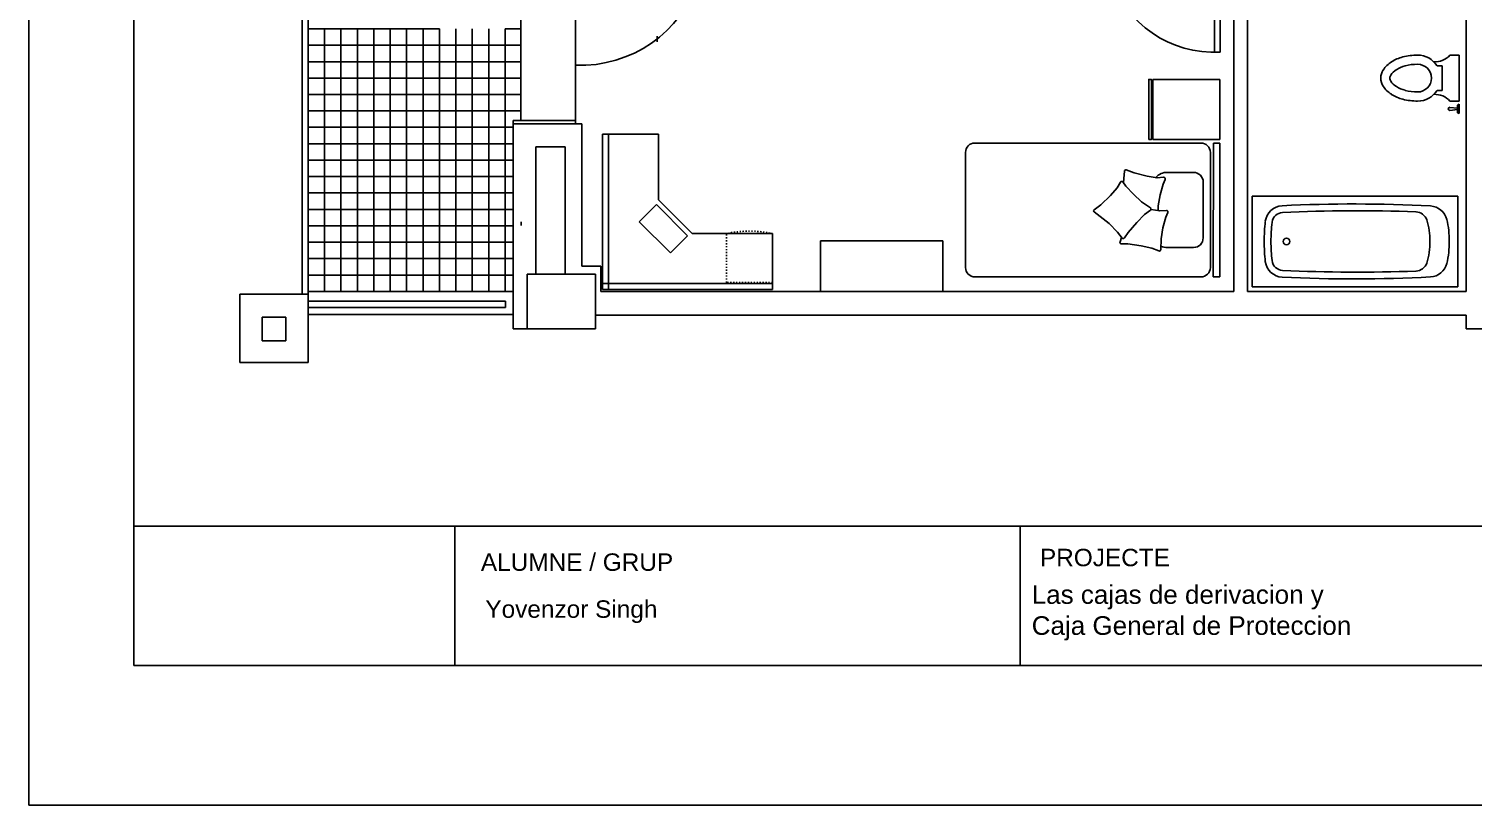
# Model space of a CAD drawing. Header units: millimetres. Extents: x 2377 to 4712, y -254 to 3188.
# Drawn here: x 2847.1 to 3054, y 947.8 to 1059 of the extents above; entities that cross this region are included whole.
import ezdxf

# ---------------------------------------------------------------- set-up
doc = ezdxf.new("R2010")
doc.units = ezdxf.units.MM
doc.linetypes.add('ACAD_ISO03W100', pattern=[30, 12, -18])
doc.layers.add('Mobiliario', color=254, linetype='Continuous')
doc.styles.get("Standard").update_dxf_attribs({"font": 'arial.ttf'})

# ---------------------------------------------------------------- blocks, each defined once
blk = doc.blocks.new('*U7')
for p, q in [((-976, 0), (-976, -500)), ((-526, 0), (-976, 0)), ((-526, 0), (-526, -500)), ((500, 0), (-500, 0)), ((-500, -48), (-500, 0)), ((500, -49), (-500, -48)), ((-430, -71), (430, -71)), ((500, -49), (500, 0)), ((-500, -1830), (-500, -141)), ((-280, -392), (-280, -196)), ((-209, -125), (209, -125)), ((280, -196), (280, -392)), ((500, -141), (500, -1830)), ((-526, -500), (-976, -500)), ((430, -1900), (-430, -1900))]:
    blk.add_line(p, q)
for points in [[(5, -461), (-31, -460), (-113, -445), (-193, -423), (-229, -409, 0.550421), (-244, -420), (-240, -469), (-253, -543), (-277, -641), (-299, -699, 0.502905), (-290, -713), (-236, -717), (-204, -721)], [(205, -734), (238, -746, 0.517444), (252, -737), (253, -687), (267, -589), (285, -508), (306, -456, 0.51806), (296, -442), (216, -439), (134, -425), (54, -403), (18, -389, 0.550421), (3, -399), (7, -449), (-4, -514)]]:
    blk.add_lwpolyline(points, format="xyb")
blk.add_lwpolyline([(-526, -531), (-526, -511), (-976, -511), (-976, -531)], close=True)
blk.add_lwpolyline([(-109, -817), (-39, -889), (-2, -939, 0.502905), (15, -939), (48, -895), (101, -828), (165, -764), (210, -730, 0.517444), (209, -713), (168, -685), (93, -621), (34, -562), (1, -518, 0.51806), (-16, -518), (-61, -585), (-117, -646), (-178, -702), (-210, -725, 0.550421), (-208, -743), (-165, -766)], format="xyb", close=True)
for centre, radius, start, end in [((-430, -141), 70, 90, 180), ((430, -141), 70, 0, 90), ((-209, -196), 71.3, 89.9964, 180), ((209, -196), 71.3, 0, 90), ((-175, -396), 106, 177.773, 230.9652), ((175, -396), 106, 334.5655, 2.227), ((-430, -1830), 70, 180, 270), ((430, -1830), 70, 270, 0)]:
    blk.add_arc(centre, radius, start, end)
blk = doc.blocks.new('bn34-3')
at = {"linetype": 'ByBlock'}
for p, q in [((-0.176, 0), (-0.176, -0.071)), ((-0.176, 0), (0.176, 0)), ((0.176, -0.071), (0.176, 0)), ((0.2, 0), (0.271, 0)), ((0.2, 0), (0.206, -0.012)), ((0.265, -0.012), (0.271, 0)), ((0.206, -0.012), (0.265, -0.012)), ((0.224, -0.071), (0.229, -0.012)), ((0.241, -0.012), (0.247, -0.071)), ((-0.094, -0.129), (-0.094, -0.168)), ((0.094, -0.129), (-0.094, -0.129)), ((0.094, -0.129), (0.094, -0.168))]:
    blk.add_line(p, q, dxfattribs=at)
for centre, radius, start, end in [((-0.284, -0.188), 0.16, 358.3378, 47.4896), ((0.284, -0.188), 0.16, 132.5104, 181.6622), ((0.235, -0.071), 0.0118, 180, 0), ((0, -0.318), 0.176, 122.231, 180), ((0, -0.318), 0.106, 0, 180), ((0, -0.318), 0.176, 0, 57.769), ((0.274, -0.318), 0.45, 180, 194.5143), ((0.274, -0.318), 0.38, 180, 194.5142), ((-0.274, -0.318), 0.38, 345.4858, 360), ((-0.274, -0.318), 0.45, 345.4857, 360), ((0.139, -0.353), 0.311, 194.5143, 212.0054), ((0.139, -0.353), 0.24, 194.5143, 212.0054), ((-0.139, -0.353), 0.24, 327.9946, 345.4857), ((-0.139, -0.353), 0.311, 327.9946, 345.4857), ((0.054, -0.406), 0.21, 212.0054, 236.4659), ((0.054, -0.406), 0.14, 212.0054, 236.4659), ((0, -0.487), 0.0428, 236.466, 270), ((0, -0.487), 0.0428, 270, 303.534), ((-0.054, -0.406), 0.14, 303.5341, 327.9946), ((-0.054, -0.406), 0.21, 303.5341, 327.9946), ((0, -0.487), 0.113, 236.4659, 270), ((0, -0.487), 0.113, 270, 303.5341)]:
    blk.add_arc(centre, radius, start, end, dxfattribs=at)
blk = doc.blocks.new('A$C57724086')
at = {"layer": 'Mobiliario'}
for p, q in [((0, 0), (0, 1.7)), ((0, 1.7), (0.75, 1.7)), ((0.75, 1.7), (0.75, 0)), ((0.75, 0), (0, 0))]:
    blk.add_line(p, q, dxfattribs=at)
blk.add_circle((0.375, 1.415), 0.0275, dxfattribs=at)
for centre, radius, start, end in [((0.229, 1.442), 0.15, 97.8246, 176.2997), ((0.375, 0.114), 1.486, 89.9988, 96.4162), ((0.375, 0.114), 1.486, 83.5838, 90.0012), ((0.521, 1.442), 0.15, 3.7003, 82.1754), ((12.322, 0.854), 12.257, 177.2038, 182.9431), ((13.215, 0.833), 13.094, 177.3056, 182.1342), ((0.229, 1.442), 0.094, 97.8246, 176.2997), ((0.375, 0.111), 1.433, 89.9987, 96.3484), ((0.375, 0.111), 1.433, 83.6516, 90.0013), ((0.521, 1.442), 0.094, 3.7003, 82.1754), ((-12.465, 0.833), 13.094, 357.8658, 2.6944), ((-11.572, 0.854), 12.257, 357.0569, 2.7962), ((0.23, 0.35), 0.1, 182.9309, 250.2221), ((0.375, 0.858), 0.628, 253.4701, 270.0186), ((0.375, 0.858), 0.628, 269.9814, 286.5299), ((0.52, 0.35), 0.1, 289.7779, 357.0691), ((0.231, 0.235), 0.15, 183.8947, 255.3014), ((0.519, 0.235), 0.15, 284.6986, 356.1053), ((0.375, 0.924), 0.854, 257.6931, 270.0076), ((0.375, 0.924), 0.854, 269.9924, 282.3069)]:
    blk.add_arc(centre, radius, start, end, dxfattribs=at)
blk = doc.blocks.new('ESCRITORIO')
for p, q in [((3846.323, 14796.154), (3846.263, 14796.154)), ((3846.263, 14796.154), (3846.263, 14796.094)), ((3847.238, 14796.154), (3846.323, 14796.154)), ((3846.323, 14796.154), (3846.323, 14796.094)), ((3846.323, 14796.094), (3846.323, 14796.154)), ((3847.848, 14796.154), (3847.238, 14796.154)), ((3847.848, 14796.094), (3847.848, 14796.154)), ((3846.263, 14795.179), (3846.263, 14796.094)), ((3846.263, 14796.094), (3846.323, 14796.094)), ((3846.263, 14796.094), (3846.323, 14796.094)), ((3846.323, 14796.094), (3847.238, 14796.094)), ((3846.323, 14796.094), (3846.323, 14795.179)), ((3847.238, 14796.094), (3846.323, 14796.094)), ((3846.323, 14796.094), (3846.323, 14795.179)), ((3847.238, 14796.094), (3847.848, 14796.094)), ((3847.238, 14796.094), (3847.848, 14796.094)), ((3847.848, 14796.094), (3847.848, 14795.584)), ((3846.953, 14795.781), (3846.635, 14795.462)), ((3847.13, 14795.604), (3846.953, 14795.781)), ((3846.811, 14795.286), (3847.13, 14795.604)), ((3846.833, 14795.239), (3847.178, 14795.584)), ((3847.178, 14795.584), (3847.238, 14795.584)), ((3847.848, 14795.584), (3847.238, 14795.584)), ((3846.635, 14795.462), (3846.811, 14795.286)), ((3846.833, 14795.179), (3846.833, 14795.239)), ((3846.263, 14795.179), (3846.263, 14794.419)), ((3846.323, 14795.179), (3846.323, 14794.419)), ((3846.323, 14794.419), (3846.323, 14795.179)), ((3846.833, 14794.419), (3846.833, 14795.179)), ((3846.263, 14794.419), (3846.323, 14794.419)), ((3846.323, 14794.419), (3846.833, 14794.419))]:
    blk.add_line(p, q)
at = {"linetype": 'ACAD_ISO03W100', "ltscale": 0.001}
for p, q in [((3846.333, 14794.419), (3846.333, 14794.889)), ((3846.333, 14794.889), (3846.833, 14794.889)), ((3846.833, 14794.889), (3846.833, 14794.419)), ((3846.833, 14794.444), (3846.833, 14794.864)), ((3846.833, 14794.864), (3846.838, 14794.864)), ((3846.833, 14794.419), (3846.333, 14794.419)), ((3846.838, 14794.444), (3846.833, 14794.444))]:
    blk.add_line(p, q, dxfattribs=at)
blk.add_arc((3845.741, 14794.654), 1.117, 349.1637, 10.8363, dxfattribs=at)

msp = doc.modelspace()

# ---------------------------------------------------------------- linework, layer by layer
at = {"transparency": 33554687}
for p, q in [((2847.11, 1244.79), (2847.11, 947.79)), ((2862.16, 967.79), (2862.16, 1229.79)), ((2887.12, 1021.03), (2887.12, 1183.69)), ((2886.26, 1021.03), (2886.26, 1160.17)), ((2887.12, 1021.03), (2887.12, 1160.17)), ((2917.61, 1091.97), (2917.61, 1045.91)), ((2925.44, 1091.05), (2925.44, 1045.46)), ((3053.05, 1021.42), (3053.05, 1078.25)), ((3021.7, 1070.41), (3021.7, 1021.42)), ((3021.7, 1070.41), (3021.7, 1021.42)), ((3019.74, 1021.42), (3019.74, 1066.49)), ((2887.12, 1059.05), (2889.47, 1059.05)), ((2889.47, 1059.05), (2889.47, 1056.7)), ((2889.47, 1059.05), (2891.82, 1059.05)), ((2891.82, 1059.05), (2891.82, 1056.7)), ((2891.82, 1059.05), (2894.18, 1059.05)), ((2894.18, 1059.05), (2894.18, 1056.7)), ((2894.18, 1059.05), (2896.53, 1059.05)), ((2896.53, 1059.05), (2896.53, 1056.7)), ((2896.53, 1059.05), (2898.88, 1059.05)), ((2898.88, 1059.05), (2898.88, 1056.7)), ((2898.88, 1059.05), (2901.23, 1059.05)), ((2901.23, 1059.05), (2901.23, 1056.7)), ((2901.23, 1059.05), (2903.58, 1059.05)), ((2903.58, 1059.05), (2903.58, 1056.7)), ((2903.58, 1059.05), (2905.93, 1059.05)), ((2905.93, 1059.05), (2905.93, 1056.7)), ((2908.29, 1059.05), (2908.29, 1056.7)), ((2910.64, 1059.05), (2910.64, 1056.7)), ((2912.99, 1059.05), (2912.99, 1056.7)), ((2915.34, 1059.05), (2915.34, 1056.7)), ((2917.62, 1059.05), (2915.34, 1059.05)), ((2889.47, 1056.7), (2887.12, 1056.7)), ((2891.82, 1056.7), (2889.47, 1056.7)), ((2889.47, 1056.7), (2889.47, 1054.34)), ((2889.47, 1056.7), (2891.82, 1056.7)), ((2894.18, 1056.7), (2891.82, 1056.7)), ((2891.82, 1056.7), (2891.82, 1054.34)), ((2891.82, 1056.7), (2894.18, 1056.7)), ((2896.53, 1056.7), (2894.18, 1056.7)), ((2894.18, 1056.7), (2894.18, 1054.34)), ((2894.18, 1056.7), (2896.53, 1056.7)), ((2898.88, 1056.7), (2896.53, 1056.7)), ((2896.53, 1056.7), (2896.53, 1054.34)), ((2896.53, 1056.7), (2898.88, 1056.7)), ((2901.23, 1056.7), (2898.88, 1056.7)), ((2898.88, 1056.7), (2898.88, 1054.34)), ((2898.88, 1056.7), (2901.23, 1056.7)), ((2903.58, 1056.7), (2901.23, 1056.7)), ((2901.23, 1056.7), (2901.23, 1054.34)), ((2901.23, 1056.7), (2903.58, 1056.7)), ((2905.93, 1056.7), (2903.58, 1056.7)), ((2903.58, 1056.7), (2903.58, 1054.34)), ((2903.58, 1056.7), (2905.93, 1056.7)), ((2908.29, 1056.7), (2905.93, 1056.7)), ((2905.93, 1056.7), (2905.93, 1054.34)), ((2910.64, 1056.7), (2908.29, 1056.7)), ((2908.29, 1056.7), (2908.29, 1054.34)), ((2912.99, 1056.7), (2910.64, 1056.7)), ((2910.64, 1056.7), (2910.64, 1054.34)), ((2915.34, 1056.7), (2912.99, 1056.7)), ((2912.99, 1056.7), (2912.99, 1054.34)), ((2915.34, 1056.7), (2915.34, 1054.34)), ((2917.62, 1056.7), (2915.34, 1056.7)), ((2887.12, 1054.34), (2887.42, 1054.34)), ((2889.47, 1054.34), (2887.12, 1054.34)), ((2891.82, 1054.34), (2889.47, 1054.34)), ((2889.47, 1054.34), (2889.47, 1051.99)), ((2889.47, 1054.34), (2891.82, 1054.34)), ((2894.18, 1054.34), (2891.82, 1054.34)), ((2891.82, 1054.34), (2891.82, 1051.99)), ((2891.82, 1054.34), (2894.18, 1054.34)), ((2896.53, 1054.34), (2894.18, 1054.34)), ((2894.18, 1054.34), (2894.18, 1051.99)), ((2894.18, 1054.34), (2896.53, 1054.34)), ((2898.88, 1054.34), (2896.53, 1054.34)), ((2896.53, 1054.34), (2896.53, 1051.99)), ((2896.53, 1054.34), (2898.88, 1054.34)), ((2901.23, 1054.34), (2898.88, 1054.34)), ((2898.88, 1054.34), (2898.88, 1051.99)), ((2898.88, 1054.34), (2901.23, 1054.34)), ((2903.58, 1054.34), (2901.23, 1054.34)), ((2901.23, 1054.34), (2901.23, 1051.99)), ((2901.23, 1054.34), (2903.58, 1054.34)), ((2905.93, 1054.34), (2903.58, 1054.34)), ((2903.58, 1054.34), (2903.58, 1051.99)), ((2903.58, 1054.34), (2905.93, 1054.34)), ((2908.29, 1054.34), (2905.93, 1054.34)), ((2905.93, 1054.34), (2905.93, 1051.99)), ((2910.64, 1054.34), (2908.29, 1054.34)), ((2908.29, 1054.34), (2908.29, 1051.99)), ((2912.99, 1054.34), (2910.64, 1054.34)), ((2910.64, 1054.34), (2910.64, 1051.99)), ((2915.34, 1054.34), (2912.99, 1054.34)), ((2912.99, 1054.34), (2912.99, 1051.99)), ((2915.34, 1054.34), (2915.34, 1051.99)), ((2917.62, 1054.34), (2915.34, 1054.34)), ((2889.47, 1051.99), (2887.12, 1051.99)), ((2891.82, 1051.99), (2889.47, 1051.99)), ((2889.47, 1051.99), (2889.47, 1049.64)), ((2889.47, 1051.99), (2891.82, 1051.99)), ((2894.18, 1051.99), (2891.82, 1051.99)), ((2891.82, 1051.99), (2891.82, 1049.64)), ((2891.82, 1051.99), (2894.18, 1051.99)), ((2896.53, 1051.99), (2894.18, 1051.99)), ((2894.18, 1051.99), (2894.18, 1049.64)), ((2894.18, 1051.99), (2896.53, 1051.99)), ((2898.88, 1051.99), (2896.53, 1051.99)), ((2896.53, 1051.99), (2896.53, 1049.64)), ((2896.53, 1051.99), (2898.88, 1051.99)), ((2901.23, 1051.99), (2898.88, 1051.99)), ((2898.88, 1051.99), (2898.88, 1049.64)), ((2898.88, 1051.99), (2901.23, 1051.99)), ((2903.58, 1051.99), (2901.23, 1051.99)), ((2901.23, 1051.99), (2901.23, 1049.64)), ((2901.23, 1051.99), (2903.58, 1051.99)), ((2905.93, 1051.99), (2903.58, 1051.99)), ((2903.58, 1051.99), (2903.58, 1049.64)), ((2903.58, 1051.99), (2905.93, 1051.99)), ((2908.29, 1051.99), (2905.93, 1051.99)), ((2905.93, 1051.99), (2905.93, 1049.64)), ((2910.64, 1051.99), (2908.29, 1051.99)), ((2908.29, 1051.99), (2908.29, 1049.64)), ((2912.99, 1051.99), (2910.64, 1051.99)), ((2910.64, 1051.99), (2910.64, 1049.64)), ((2915.34, 1051.99), (2912.99, 1051.99)), ((2912.99, 1051.99), (2912.99, 1049.64)), ((2915.34, 1051.99), (2915.34, 1049.64)), ((2917.62, 1051.99), (2915.34, 1051.99)), ((2889.47, 1049.64), (2887.12, 1049.64)), ((2887.12, 1049.64), (2889.47, 1049.64)), ((2891.82, 1049.64), (2889.47, 1049.64)), ((2889.47, 1049.64), (2889.47, 1047.29)), ((2889.47, 1049.64), (2891.82, 1049.64)), ((2894.18, 1049.64), (2891.82, 1049.64)), ((2891.82, 1049.64), (2891.82, 1047.29)), ((2891.82, 1049.64), (2894.18, 1049.64)), ((2896.53, 1049.64), (2894.18, 1049.64)), ((2894.18, 1049.64), (2894.18, 1047.29)), ((2894.18, 1049.64), (2896.53, 1049.64)), ((2898.88, 1049.64), (2896.53, 1049.64)), ((2896.53, 1049.64), (2896.53, 1047.29)), ((2896.53, 1049.64), (2898.88, 1049.64)), ((2901.23, 1049.64), (2898.88, 1049.64)), ((2898.88, 1049.64), (2898.88, 1047.29)), ((2898.88, 1049.64), (2901.23, 1049.64)), ((2903.58, 1049.64), (2901.23, 1049.64)), ((2901.23, 1049.64), (2901.23, 1047.29)), ((2901.23, 1049.64), (2903.58, 1049.64)), ((2905.93, 1049.64), (2903.58, 1049.64)), ((2903.58, 1049.64), (2903.58, 1047.29)), ((2903.58, 1049.64), (2905.93, 1049.64)), ((2908.29, 1049.64), (2905.93, 1049.64)), ((2905.93, 1049.64), (2905.93, 1047.29)), ((2910.64, 1049.64), (2908.29, 1049.64)), ((2908.29, 1049.64), (2908.29, 1047.29)), ((2912.99, 1049.64), (2910.64, 1049.64)), ((2910.64, 1049.64), (2910.64, 1047.29)), ((2915.34, 1049.64), (2912.99, 1049.64)), ((2912.99, 1049.64), (2912.99, 1047.29)), ((2915.34, 1049.64), (2915.34, 1047.29)), ((2917.62, 1049.64), (2915.34, 1049.64)), ((2925.44, 1049.64), (2925.44, 1049.64)), ((2889.47, 1047.29), (2887.12, 1047.29)), ((2891.82, 1047.29), (2889.47, 1047.29)), ((2889.47, 1047.29), (2889.47, 1044.94)), ((2889.47, 1047.29), (2891.82, 1047.29)), ((2894.18, 1047.29), (2891.82, 1047.29)), ((2891.82, 1047.29), (2891.82, 1044.94)), ((2891.82, 1047.29), (2894.18, 1047.29)), ((2896.53, 1047.29), (2894.18, 1047.29)), ((2894.18, 1047.29), (2894.18, 1044.94)), ((2894.18, 1047.29), (2896.53, 1047.29)), ((2898.88, 1047.29), (2896.53, 1047.29)), ((2896.53, 1047.29), (2896.53, 1044.94)), ((2896.53, 1047.29), (2898.88, 1047.29)), ((2901.23, 1047.29), (2898.88, 1047.29)), ((2898.88, 1047.29), (2898.88, 1044.94)), ((2898.88, 1047.29), (2901.23, 1047.29)), ((2903.58, 1047.29), (2901.23, 1047.29)), ((2901.23, 1047.29), (2901.23, 1044.94)), ((2901.23, 1047.29), (2903.58, 1047.29)), ((2905.93, 1047.29), (2903.58, 1047.29)), ((2903.58, 1047.29), (2903.58, 1044.94)), ((2903.58, 1047.29), (2905.93, 1047.29)), ((2908.29, 1047.29), (2905.93, 1047.29)), ((2905.93, 1047.29), (2905.93, 1044.94)), ((2910.64, 1047.29), (2908.29, 1047.29)), ((2908.29, 1047.29), (2908.29, 1044.94)), ((2912.99, 1047.29), (2910.64, 1047.29)), ((2910.64, 1047.29), (2910.64, 1044.94)), ((2915.34, 1047.29), (2912.99, 1047.29)), ((2912.99, 1047.29), (2912.99, 1044.94)), ((2915.34, 1047.29), (2915.34, 1044.94)), ((2917.62, 1047.29), (2915.34, 1047.29)), ((2916.52, 1045.91), (2925.44, 1045.91)), ((2916.52, 1045.91), (2916.52, 1045.46)), ((2916.52, 1016.07), (2916.52, 1045.46)), ((2916.52, 1045.46), (2926.32, 1045.46)), ((2916.52, 1045.46), (2926.32, 1045.46)), ((2926.32, 1045.46), (2926.32, 1025.04)), ((2887.12, 1044.94), (2887.42, 1044.94)), ((2889.47, 1044.94), (2887.12, 1044.94)), ((2891.82, 1044.94), (2889.47, 1044.94)), ((2889.47, 1044.94), (2889.47, 1042.59)), ((2889.47, 1044.94), (2891.82, 1044.94)), ((2894.18, 1044.94), (2891.82, 1044.94)), ((2891.82, 1044.94), (2891.82, 1042.59)), ((2891.82, 1044.94), (2894.18, 1044.94)), ((2896.53, 1044.94), (2894.18, 1044.94)), ((2894.18, 1044.94), (2894.18, 1042.59)), ((2894.18, 1044.94), (2896.53, 1044.94)), ((2898.88, 1044.94), (2896.53, 1044.94)), ((2896.53, 1044.94), (2896.53, 1042.59)), ((2896.53, 1044.94), (2898.88, 1044.94)), ((2901.23, 1044.94), (2898.88, 1044.94)), ((2898.88, 1044.94), (2898.88, 1042.59)), ((2898.88, 1044.94), (2901.23, 1044.94)), ((2903.58, 1044.94), (2901.23, 1044.94)), ((2901.23, 1044.94), (2901.23, 1042.59)), ((2901.23, 1044.94), (2903.58, 1044.94)), ((2905.93, 1044.94), (2903.58, 1044.94)), ((2903.58, 1044.94), (2903.58, 1042.59)), ((2903.58, 1044.94), (2905.93, 1044.94)), ((2908.29, 1044.94), (2905.93, 1044.94)), ((2905.93, 1044.94), (2905.93, 1042.59)), ((2910.64, 1044.94), (2908.29, 1044.94)), ((2908.29, 1044.94), (2908.29, 1042.59)), ((2912.99, 1044.94), (2910.64, 1044.94)), ((2910.64, 1044.94), (2910.64, 1042.59)), ((2915.34, 1044.94), (2912.99, 1044.94)), ((2912.99, 1044.94), (2912.99, 1042.59)), ((2916.52, 1044.94), (2915.34, 1044.94)), ((2915.34, 1044.94), (2915.34, 1042.59)), ((2889.47, 1042.59), (2887.12, 1042.59)), ((2891.82, 1042.59), (2889.47, 1042.59)), ((2889.47, 1042.59), (2889.47, 1040.23)), ((2889.47, 1042.59), (2891.82, 1042.59)), ((2894.18, 1042.59), (2891.82, 1042.59)), ((2891.82, 1042.59), (2891.82, 1040.23)), ((2891.82, 1042.59), (2894.18, 1042.59)), ((2896.53, 1042.59), (2894.18, 1042.59)), ((2894.18, 1042.59), (2894.18, 1040.23)), ((2894.18, 1042.59), (2896.53, 1042.59)), ((2898.88, 1042.59), (2896.53, 1042.59)), ((2896.53, 1042.59), (2896.53, 1040.23)), ((2896.53, 1042.59), (2898.88, 1042.59)), ((2901.23, 1042.59), (2898.88, 1042.59)), ((2898.88, 1042.59), (2898.88, 1040.23)), ((2898.88, 1042.59), (2901.23, 1042.59)), ((2903.58, 1042.59), (2901.23, 1042.59)), ((2901.23, 1042.59), (2901.23, 1040.23)), ((2901.23, 1042.59), (2903.58, 1042.59)), ((2905.93, 1042.59), (2903.58, 1042.59)), ((2903.58, 1042.59), (2903.58, 1040.23)), ((2903.58, 1042.59), (2905.93, 1042.59)), ((2908.29, 1042.59), (2905.93, 1042.59)), ((2905.93, 1042.59), (2905.93, 1040.23)), ((2910.64, 1042.59), (2908.29, 1042.59)), ((2908.29, 1042.59), (2908.29, 1040.23)), ((2912.99, 1042.59), (2910.64, 1042.59)), ((2910.64, 1042.59), (2910.64, 1040.23)), ((2915.34, 1042.59), (2912.99, 1042.59)), ((2912.99, 1042.59), (2912.99, 1040.23)), ((2916.52, 1042.59), (2915.34, 1042.59)), ((2915.34, 1042.59), (2915.34, 1040.23)), ((2923.96, 1042.16), (2919.76, 1042.16)), ((2919.76, 1042.16), (2919.76, 1023.91)), ((2923.96, 1023.91), (2923.96, 1042.16)), ((2889.47, 1040.23), (2887.12, 1040.23)), ((2887.12, 1040.23), (2889.47, 1040.23)), ((2891.82, 1040.23), (2889.47, 1040.23)), ((2889.47, 1040.23), (2889.47, 1037.88)), ((2889.47, 1040.23), (2891.82, 1040.23)), ((2894.18, 1040.23), (2891.82, 1040.23)), ((2891.82, 1040.23), (2891.82, 1037.88)), ((2891.82, 1040.23), (2894.18, 1040.23)), ((2896.53, 1040.23), (2894.18, 1040.23)), ((2894.18, 1040.23), (2894.18, 1037.88)), ((2894.18, 1040.23), (2896.53, 1040.23)), ((2898.88, 1040.23), (2896.53, 1040.23)), ((2896.53, 1040.23), (2896.53, 1037.88)), ((2896.53, 1040.23), (2898.88, 1040.23)), ((2901.23, 1040.23), (2898.88, 1040.23)), ((2898.88, 1040.23), (2898.88, 1037.88)), ((2898.88, 1040.23), (2901.23, 1040.23)), ((2903.58, 1040.23), (2901.23, 1040.23)), ((2901.23, 1040.23), (2901.23, 1037.88)), ((2901.23, 1040.23), (2903.58, 1040.23)), ((2905.93, 1040.23), (2903.58, 1040.23)), ((2903.58, 1040.23), (2903.58, 1037.88)), ((2903.58, 1040.23), (2905.93, 1040.23)), ((2908.29, 1040.23), (2905.93, 1040.23)), ((2905.93, 1040.23), (2905.93, 1037.88)), ((2910.64, 1040.23), (2908.29, 1040.23)), ((2908.29, 1040.23), (2908.29, 1037.88)), ((2912.99, 1040.23), (2910.64, 1040.23)), ((2910.64, 1040.23), (2910.64, 1037.88)), ((2915.34, 1040.23), (2912.99, 1040.23)), ((2912.99, 1040.23), (2912.99, 1037.88)), ((2916.52, 1040.23), (2915.34, 1040.23)), ((2915.34, 1040.23), (2915.34, 1037.88)), ((2889.47, 1037.88), (2887.12, 1037.88)), ((2891.82, 1037.88), (2889.47, 1037.88)), ((2889.47, 1037.88), (2889.47, 1035.53)), ((2889.47, 1037.88), (2891.82, 1037.88)), ((2894.18, 1037.88), (2891.82, 1037.88)), ((2891.82, 1037.88), (2891.82, 1035.53)), ((2891.82, 1037.88), (2894.18, 1037.88)), ((2896.53, 1037.88), (2894.18, 1037.88)), ((2894.18, 1037.88), (2894.18, 1035.53)), ((2894.18, 1037.88), (2896.53, 1037.88)), ((2898.88, 1037.88), (2896.53, 1037.88)), ((2896.53, 1037.88), (2896.53, 1035.53)), ((2896.53, 1037.88), (2898.88, 1037.88)), ((2901.23, 1037.88), (2898.88, 1037.88)), ((2898.88, 1037.88), (2898.88, 1035.53)), ((2898.88, 1037.88), (2901.23, 1037.88)), ((2903.58, 1037.88), (2901.23, 1037.88)), ((2901.23, 1037.88), (2901.23, 1035.53)), ((2901.23, 1037.88), (2903.58, 1037.88)), ((2905.93, 1037.88), (2903.58, 1037.88)), ((2903.58, 1037.88), (2903.58, 1035.53)), ((2903.58, 1037.88), (2905.93, 1037.88)), ((2908.29, 1037.88), (2905.93, 1037.88)), ((2905.93, 1037.88), (2905.93, 1035.53)), ((2910.64, 1037.88), (2908.29, 1037.88)), ((2908.29, 1037.88), (2908.29, 1035.53)), ((2912.99, 1037.88), (2910.64, 1037.88)), ((2910.64, 1037.88), (2910.64, 1035.53)), ((2915.34, 1037.88), (2912.99, 1037.88)), ((2912.99, 1037.88), (2912.99, 1035.53)), ((2916.52, 1037.88), (2915.34, 1037.88)), ((2915.34, 1037.88), (2915.34, 1035.53)), ((2887.12, 1035.53), (2887.42, 1035.53)), ((2889.47, 1035.53), (2887.12, 1035.53)), ((2891.82, 1035.53), (2889.47, 1035.53)), ((2889.47, 1035.53), (2889.47, 1033.18)), ((2889.47, 1035.53), (2891.82, 1035.53)), ((2894.18, 1035.53), (2891.82, 1035.53)), ((2891.82, 1035.53), (2891.82, 1033.18)), ((2891.82, 1035.53), (2894.18, 1035.53)), ((2896.53, 1035.53), (2894.18, 1035.53)), ((2894.18, 1035.53), (2894.18, 1033.18)), ((2894.18, 1035.53), (2896.53, 1035.53)), ((2898.88, 1035.53), (2896.53, 1035.53)), ((2896.53, 1035.53), (2896.53, 1033.18)), ((2896.53, 1035.53), (2898.88, 1035.53)), ((2901.23, 1035.53), (2898.88, 1035.53)), ((2898.88, 1035.53), (2898.88, 1033.18)), ((2898.88, 1035.53), (2901.23, 1035.53)), ((2903.58, 1035.53), (2901.23, 1035.53)), ((2901.23, 1035.53), (2901.23, 1033.18)), ((2901.23, 1035.53), (2903.58, 1035.53)), ((2905.93, 1035.53), (2903.58, 1035.53)), ((2903.58, 1035.53), (2903.58, 1033.18)), ((2903.58, 1035.53), (2905.93, 1035.53)), ((2908.29, 1035.53), (2905.93, 1035.53)), ((2905.93, 1035.53), (2905.93, 1033.18)), ((2910.64, 1035.53), (2908.29, 1035.53)), ((2908.29, 1035.53), (2908.29, 1033.18)), ((2912.99, 1035.53), (2910.64, 1035.53)), ((2910.64, 1035.53), (2910.64, 1033.18)), ((2915.34, 1035.53), (2912.99, 1035.53)), ((2912.99, 1035.53), (2912.99, 1033.18)), ((2916.52, 1035.53), (2915.34, 1035.53)), ((2915.34, 1035.53), (2915.34, 1033.18)), ((2889.47, 1033.18), (2887.12, 1033.18)), ((2891.82, 1033.18), (2889.47, 1033.18)), ((2889.47, 1033.18), (2889.47, 1030.83)), ((2889.47, 1033.18), (2891.82, 1033.18)), ((2894.18, 1033.18), (2891.82, 1033.18)), ((2891.82, 1033.18), (2891.82, 1030.83)), ((2891.82, 1033.18), (2894.18, 1033.18)), ((2896.53, 1033.18), (2894.18, 1033.18)), ((2894.18, 1033.18), (2894.18, 1030.83)), ((2894.18, 1033.18), (2896.53, 1033.18)), ((2898.88, 1033.18), (2896.53, 1033.18)), ((2896.53, 1033.18), (2896.53, 1030.83)), ((2896.53, 1033.18), (2898.88, 1033.18)), ((2901.23, 1033.18), (2898.88, 1033.18)), ((2898.88, 1033.18), (2898.88, 1030.83)), ((2898.88, 1033.18), (2901.23, 1033.18)), ((2903.58, 1033.18), (2901.23, 1033.18)), ((2901.23, 1033.18), (2901.23, 1030.83)), ((2901.23, 1033.18), (2903.58, 1033.18)), ((2905.93, 1033.18), (2903.58, 1033.18)), ((2903.58, 1033.18), (2903.58, 1030.83)), ((2903.58, 1033.18), (2905.93, 1033.18)), ((2908.29, 1033.18), (2905.93, 1033.18)), ((2905.93, 1033.18), (2905.93, 1030.83)), ((2910.64, 1033.18), (2908.29, 1033.18)), ((2908.29, 1033.18), (2908.29, 1030.83)), ((2912.99, 1033.18), (2910.64, 1033.18)), ((2910.64, 1033.18), (2910.64, 1030.83)), ((2915.34, 1033.18), (2912.99, 1033.18)), ((2912.99, 1033.18), (2912.99, 1030.83)), ((2916.52, 1033.18), (2915.34, 1033.18)), ((2915.34, 1033.18), (2915.34, 1030.83)), ((2889.47, 1030.83), (2887.12, 1030.83)), ((2887.12, 1030.83), (2889.47, 1030.83)), ((2891.82, 1030.83), (2889.47, 1030.83)), ((2889.47, 1030.83), (2889.47, 1028.48)), ((2889.47, 1030.83), (2891.82, 1030.83)), ((2894.18, 1030.83), (2891.82, 1030.83)), ((2891.82, 1030.83), (2891.82, 1028.48)), ((2891.82, 1030.83), (2894.18, 1030.83)), ((2896.53, 1030.83), (2894.18, 1030.83)), ((2894.18, 1030.83), (2894.18, 1028.48)), ((2894.18, 1030.83), (2896.53, 1030.83)), ((2898.88, 1030.83), (2896.53, 1030.83)), ((2896.53, 1030.83), (2896.53, 1028.48)), ((2896.53, 1030.83), (2898.88, 1030.83)), ((2901.23, 1030.83), (2898.88, 1030.83)), ((2898.88, 1030.83), (2898.88, 1028.48)), ((2898.88, 1030.83), (2901.23, 1030.83)), ((2903.58, 1030.83), (2901.23, 1030.83)), ((2901.23, 1030.83), (2901.23, 1028.48)), ((2901.23, 1030.83), (2903.58, 1030.83)), ((2905.93, 1030.83), (2903.58, 1030.83)), ((2903.58, 1030.83), (2903.58, 1028.48)), ((2903.58, 1030.83), (2905.93, 1030.83)), ((2908.29, 1030.83), (2905.93, 1030.83)), ((2905.93, 1030.83), (2905.93, 1028.48)), ((2910.64, 1030.83), (2908.29, 1030.83)), ((2908.29, 1030.83), (2908.29, 1028.48)), ((2912.99, 1030.83), (2910.64, 1030.83)), ((2910.64, 1030.83), (2910.64, 1028.48)), ((2915.34, 1030.83), (2912.99, 1030.83)), ((2912.99, 1030.83), (2912.99, 1028.48)), ((2916.52, 1030.83), (2915.34, 1030.83)), ((2915.34, 1030.83), (2915.34, 1028.48)), ((2917.62, 1031.39), (2917.62, 1030.89)), ((2889.47, 1028.48), (2887.12, 1028.48)), ((2891.82, 1028.48), (2889.47, 1028.48)), ((2889.47, 1028.48), (2889.47, 1026.12)), ((2889.47, 1028.48), (2891.82, 1028.48)), ((2894.18, 1028.48), (2891.82, 1028.48)), ((2891.82, 1028.48), (2891.82, 1026.12)), ((2891.82, 1028.48), (2894.18, 1028.48)), ((2896.53, 1028.48), (2894.18, 1028.48)), ((2894.18, 1028.48), (2894.18, 1026.12)), ((2894.18, 1028.48), (2896.53, 1028.48)), ((2898.88, 1028.48), (2896.53, 1028.48)), ((2896.53, 1028.48), (2896.53, 1026.12)), ((2896.53, 1028.48), (2898.88, 1028.48)), ((2901.23, 1028.48), (2898.88, 1028.48)), ((2898.88, 1028.48), (2898.88, 1026.12)), ((2898.88, 1028.48), (2901.23, 1028.48)), ((2903.58, 1028.48), (2901.23, 1028.48)), ((2901.23, 1028.48), (2901.23, 1026.12)), ((2901.23, 1028.48), (2903.58, 1028.48)), ((2905.93, 1028.48), (2903.58, 1028.48)), ((2903.58, 1028.48), (2903.58, 1026.12)), ((2903.58, 1028.48), (2905.93, 1028.48)), ((2908.29, 1028.48), (2905.93, 1028.48)), ((2905.93, 1028.48), (2905.93, 1026.12)), ((2910.64, 1028.48), (2908.29, 1028.48)), ((2908.29, 1028.48), (2908.29, 1026.12)), ((2912.99, 1028.48), (2910.64, 1028.48)), ((2910.64, 1028.48), (2910.64, 1026.12)), ((2915.34, 1028.48), (2912.99, 1028.48)), ((2912.99, 1028.48), (2912.99, 1026.12)), ((2916.52, 1028.48), (2915.34, 1028.48)), ((2915.34, 1028.48), (2915.34, 1026.12)), ((2887.12, 1026.12), (2887.42, 1026.12)), ((2889.47, 1026.12), (2887.12, 1026.12)), ((2891.82, 1026.12), (2889.47, 1026.12)), ((2889.47, 1026.12), (2889.47, 1023.77)), ((2889.47, 1026.12), (2891.82, 1026.12)), ((2894.18, 1026.12), (2891.82, 1026.12)), ((2891.82, 1026.12), (2891.82, 1023.77)), ((2891.82, 1026.12), (2894.18, 1026.12)), ((2896.53, 1026.12), (2894.18, 1026.12)), ((2894.18, 1026.12), (2894.18, 1023.77)), ((2894.18, 1026.12), (2896.53, 1026.12)), ((2898.88, 1026.12), (2896.53, 1026.12)), ((2896.53, 1026.12), (2896.53, 1023.77)), ((2896.53, 1026.12), (2898.88, 1026.12)), ((2901.23, 1026.12), (2898.88, 1026.12)), ((2898.88, 1026.12), (2898.88, 1023.77)), ((2898.88, 1026.12), (2901.23, 1026.12)), ((2903.58, 1026.12), (2901.23, 1026.12)), ((2901.23, 1026.12), (2901.23, 1023.77)), ((2901.23, 1026.12), (2903.58, 1026.12)), ((2905.93, 1026.12), (2903.58, 1026.12)), ((2903.58, 1026.12), (2903.58, 1023.77)), ((2903.58, 1026.12), (2905.93, 1026.12)), ((2908.29, 1026.12), (2905.93, 1026.12)), ((2905.93, 1026.12), (2905.93, 1023.77)), ((2910.64, 1026.12), (2908.29, 1026.12)), ((2908.29, 1026.12), (2908.29, 1023.77)), ((2912.99, 1026.12), (2910.64, 1026.12)), ((2910.64, 1026.12), (2910.64, 1023.77)), ((2915.34, 1026.12), (2912.99, 1026.12)), ((2912.99, 1026.12), (2912.99, 1023.77)), ((2916.52, 1026.12), (2915.34, 1026.12)), ((2915.34, 1026.12), (2915.34, 1023.77)), ((2926.32, 1025.04), (2929.04, 1025.04)), ((2929.04, 1025.04), (2929.04, 1021.42)), ((2889.47, 1023.77), (2887.12, 1023.77)), ((2891.82, 1023.77), (2889.47, 1023.77)), ((2889.47, 1023.77), (2889.47, 1021.42)), ((2889.47, 1023.77), (2891.82, 1023.77)), ((2894.18, 1023.77), (2891.82, 1023.77)), ((2891.82, 1023.77), (2891.82, 1021.42)), ((2891.82, 1023.77), (2894.18, 1023.77)), ((2896.53, 1023.77), (2894.18, 1023.77)), ((2894.18, 1023.77), (2894.18, 1021.42)), ((2894.18, 1023.77), (2896.53, 1023.77)), ((2898.88, 1023.77), (2896.53, 1023.77)), ((2896.53, 1023.77), (2896.53, 1021.42)), ((2896.53, 1023.77), (2898.88, 1023.77)), ((2901.23, 1023.77), (2898.88, 1023.77)), ((2898.88, 1023.77), (2898.88, 1021.42)), ((2898.88, 1023.77), (2901.23, 1023.77)), ((2903.58, 1023.77), (2901.23, 1023.77)), ((2901.23, 1023.77), (2901.23, 1021.42)), ((2901.23, 1023.77), (2903.58, 1023.77)), ((2905.93, 1023.77), (2903.58, 1023.77)), ((2903.58, 1023.77), (2903.58, 1021.42)), ((2903.58, 1023.77), (2905.93, 1023.77)), ((2908.29, 1023.77), (2905.93, 1023.77)), ((2905.93, 1023.77), (2905.93, 1021.42)), ((2910.64, 1023.77), (2908.29, 1023.77)), ((2908.29, 1023.77), (2908.29, 1021.42)), ((2912.99, 1023.77), (2910.64, 1023.77)), ((2910.64, 1023.77), (2910.64, 1021.42)), ((2915.34, 1023.77), (2912.99, 1023.77)), ((2912.99, 1023.77), (2912.99, 1021.42)), ((2916.52, 1023.77), (2915.34, 1023.77)), ((2915.34, 1023.77), (2915.34, 1021.42)), ((2918.48, 1016.07), (2918.48, 1023.91)), ((2918.48, 1023.91), (2928.28, 1023.91)), ((2928.28, 1023.91), (2928.28, 1016.07)), ((2877.32, 1021.03), (2877.32, 1011.23)), ((2887.12, 1021.03), (2877.32, 1021.03)), ((2887.12, 1021.03), (2885.55, 1021.03)), ((2887.12, 1021.42), (2916.52, 1021.42)), ((2889.47, 1021.42), (2887.12, 1021.42)), ((2887.12, 1011.23), (2887.12, 1021.03)), ((2887.12, 1021.03), (2887.12, 1019.07)), ((2891.82, 1021.42), (2889.47, 1021.42)), ((2894.18, 1021.42), (2891.82, 1021.42)), ((2896.53, 1021.42), (2894.18, 1021.42)), ((2898.88, 1021.42), (2896.53, 1021.42)), ((2901.23, 1021.42), (2898.88, 1021.42)), ((2903.58, 1021.42), (2901.23, 1021.42)), ((2905.93, 1021.42), (2903.58, 1021.42)), ((2908.29, 1021.42), (2905.93, 1021.42)), ((2910.64, 1021.42), (2908.29, 1021.42)), ((2912.99, 1021.42), (2910.64, 1021.42)), ((2915.34, 1021.42), (2912.99, 1021.42)), ((2916.52, 1021.42), (2915.34, 1021.42)), ((2916.52, 1021.03), (2916.52, 1018.11)), ((2929.04, 1021.42), (3019.74, 1021.42)), ((3021.7, 1021.42), (3043.25, 1021.42)), ((3043.25, 1021.42), (3053.05, 1021.42)), ((2887.12, 1020.04), (2915.39, 1020.04)), ((2915.39, 1019.09), (2887.12, 1019.09)), ((2915.39, 1018.11), (2887.12, 1018.11)), ((2915.39, 1020.04), (2915.39, 1019.09)), ((2915.39, 1018.11), (2916.52, 1018.11)), ((2916.52, 1018.11), (2916.52, 1016.07)), ((2880.54, 1017.73), (2880.54, 1014.33)), ((2883.94, 1017.73), (2880.54, 1017.73)), ((2883.94, 1014.33), (2883.94, 1017.73)), ((2916.52, 1016.07), (2918.48, 1016.07)), ((2918.48, 1016.07), (2928.28, 1016.07)), ((2928.28, 1016.07), (2928.28, 1018.03)), ((2928.28, 1018.03), (3053.05, 1018.03)), ((3053.05, 1018.03), (3053.05, 1016.07)), ((3053.05, 1016.07), (3062.85, 1016.07)), ((2880.54, 1014.33), (2883.94, 1014.33)), ((2877.32, 1011.23), (2887.12, 1011.23)), ((2847.11, 967.79), (2847.11, 987.79)), ((3257.65, 987.79), (2862.16, 987.79)), ((2908.16, 967.79), (2908.16, 987.79)), ((2989.16, 967.79), (2989.16, 987.79)), ((2862.16, 967.79), (2908.16, 967.79)), ((2908.16, 967.79), (2989.16, 967.79)), ((2989.16, 967.79), (3059.66, 967.79)), ((2847.11, 947.79), (3267.11, 947.79))]:
    msp.add_line(p, q, dxfattribs=at)
at = {"layer": 'Mobiliario', "transparency": 33554687}
for p, q in [((3016.96, 1055.7), (3016.96, 1068.45)), ((3017.78, 1068.38), (3017.78, 1055.7)), ((2937.13, 1058.02), (2937.13, 1057.2)), ((3016.96, 1055.7), (3017.78, 1055.7)), ((2978.04, 1028.68), (2960.53, 1028.68)), ((2960.53, 1028.68), (2960.53, 1021.42)), ((2978.04, 1021.42), (2978.04, 1028.68))]:
    msp.add_line(p, q, dxfattribs=at)
for centre, radius, start, end in [((2926.09, 1071.78), 17.96, 267.9379, 341.3967), ((3017, 1071.51), 15.83, 198.2704, 272.7944)]:
    msp.add_arc(centre, radius, start, end, dxfattribs=at)

# ---------------------------------------------------------------- block references
for name, p, xscale, yscale, zscale, rotation in [('bn34-3', (3052.03, 1051.99), 18.7270378760025, 18.7270378760025, 18.7270378760025, 270), ('*U7', (3017.75, 1033.09), 0.0191823192673829, 0.0191823192673829, 0.0191823192673829, 270), ('ESCRITORIO', (210580.59, -52957.28), 14.03413889065688, 14.03413889065688, 14.03413889065688, 90)]:
    msp.add_blockref(name, p, dxfattribs=dict(at, xscale=xscale, yscale=yscale, zscale=zscale, rotation=rotation))
at = {"layer": 'Mobiliario', "color": 7, "transparency": 33554687, "xscale": 17.33310811218713, "yscale": 17.33310811218713, "zscale": 17.33310811218713, "rotation": 90}
msp.add_blockref('A$C57724086', (3051.83, 1022.08), dxfattribs=at)

# ---------------------------------------------------------------- texts
at = {"transparency": 33554687, "char_height": 2.5, "attachment_point": 1}
for s, width, insert in [('ALUMNE / GRUP', 48.2644, (2911.87, 983.87)), ('PROJECTE', 37.0564, (2991.97, 984.53)), ('Yovenzor Singh', 71.9553, (2912.51, 977.14))]:
    msp.add_mtext_dynamic_manual_height_columns(s, width=width, gutter_width=12.5, heights=[0], dxfattribs=dict(at, insert=insert))
at = {"transparency": 33554687, "insert": (2990.79, 979.31), "char_height": 2.668, "width": 92.5514, "attachment_point": 1}
msp.add_mtext('Las cajas de derivacion y \\PCaja General de Proteccion', dxfattribs=at)

doc.saveas('drawing.dxf')
